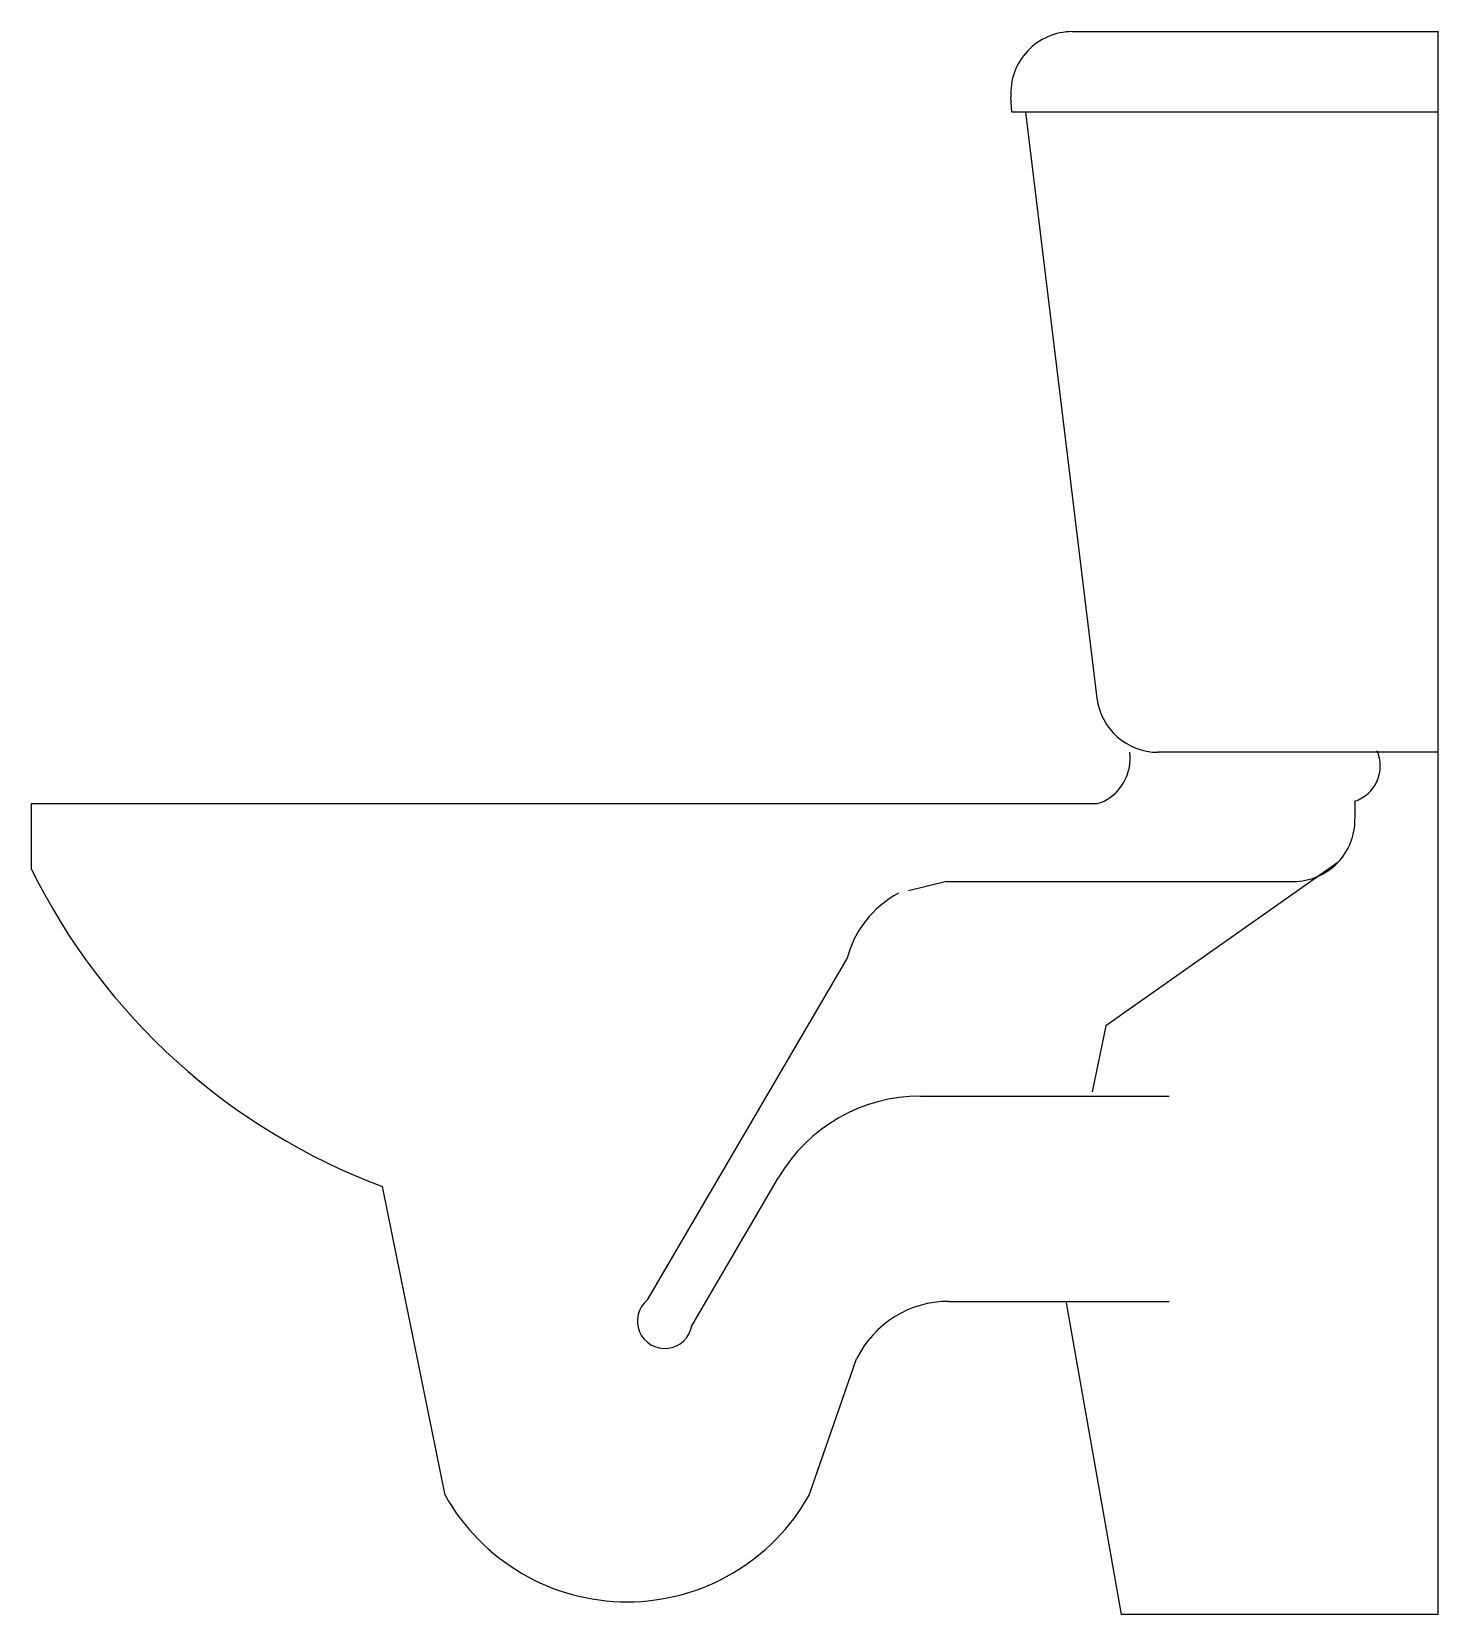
# Model space of a CAD drawing. Extents: x -68.5 to 0, y 0 to 77.1.
import ezdxf

# ---------------------------------------------------------------- set-up
doc = ezdxf.new("R2010")
doc.units = 0
doc.header["$LTSCALE"] = 5
doc.header["$MEASUREMENT"] = 0
doc.layers.get('0').update_dxf_attribs({"linetype": 'CONTINUOUS'})

msp = doc.modelspace()

# ---------------------------------------------------------------- linework, layer by layer
at = {"color": 0, "linetype": 'ByBlock'}
for p, q in [((-17.8, 77.108), (0.032, 77.108)), ((0, 77.108), (0, 0)), ((-20.748, 73.179), (-20.794, 73.923)), ((0.021, 73.179), (-20.748, 73.179)), ((-20.075, 73.179), (-16.601, 44.638)), ((0, 42), (-13.623, 42)), ((-68.5, 39.5), (-16.712, 39.5)), ((-68.5, 36.287), (-68.5, 39.5)), ((-4.042, 39.62), (-4.029, 38.75)), ((-4.861, 36.633), (-16.17, 28.68)), ((-23.932, 35.707), (-25.78, 35.243)), ((-23.932, 35.707), (-7.029, 35.707)), ((-38.5, 15.318), (-28.783, 31.919)), ((-16.17, 28.68), (-16.829, 25.462)), ((-25.204, 25.249), (-13.079, 25.249)), ((-48.359, 5.804), (-51.401, 20.844)), ((-36.342, 14.055), (-32.108, 21.29)), ((-23.818, 15.249), (-13.079, 15.249)), ((-18.097, 15.181), (-15.423, 0)), ((-30.623, 5.804), (-28.31, 12.446)), ((0, 0), (-15.423, 0))]:
    msp.add_line(p, q, dxfattribs=at)
for centre, radius, start, end in [((-17.8, 74.108), 3, 90, 183.52887), ((-13.623, 45), 3, 186.93956, 270), ((-17.351, 41.711), 2.369, 297.81432, 7.01812), ((-4.6, 41.337), 1.805, 287.99105, 23.96441), ((-16.712, 40.5), 1, 270, 297.81432), ((-7.029, 38.707), 3, 270, 0.82951), ((-40.518, 50.082), 31.198, 206.24363, 249.58416), ((-23.932, 30.707), 5, 117.83979, 165.96425), ((-25.204, 17.249), 8, 90, 149.65845), ((-37.655, 14.288), 1.333, 129.3578, 349.9591), ((-23.818, 10.249), 5, 90, 153.93639), ((-39.491, 10.777), 10.167, 209.2852, 330.7148)]:
    msp.add_arc(centre, radius, start, end, dxfattribs=at)

doc.saveas('drawing.dxf')
